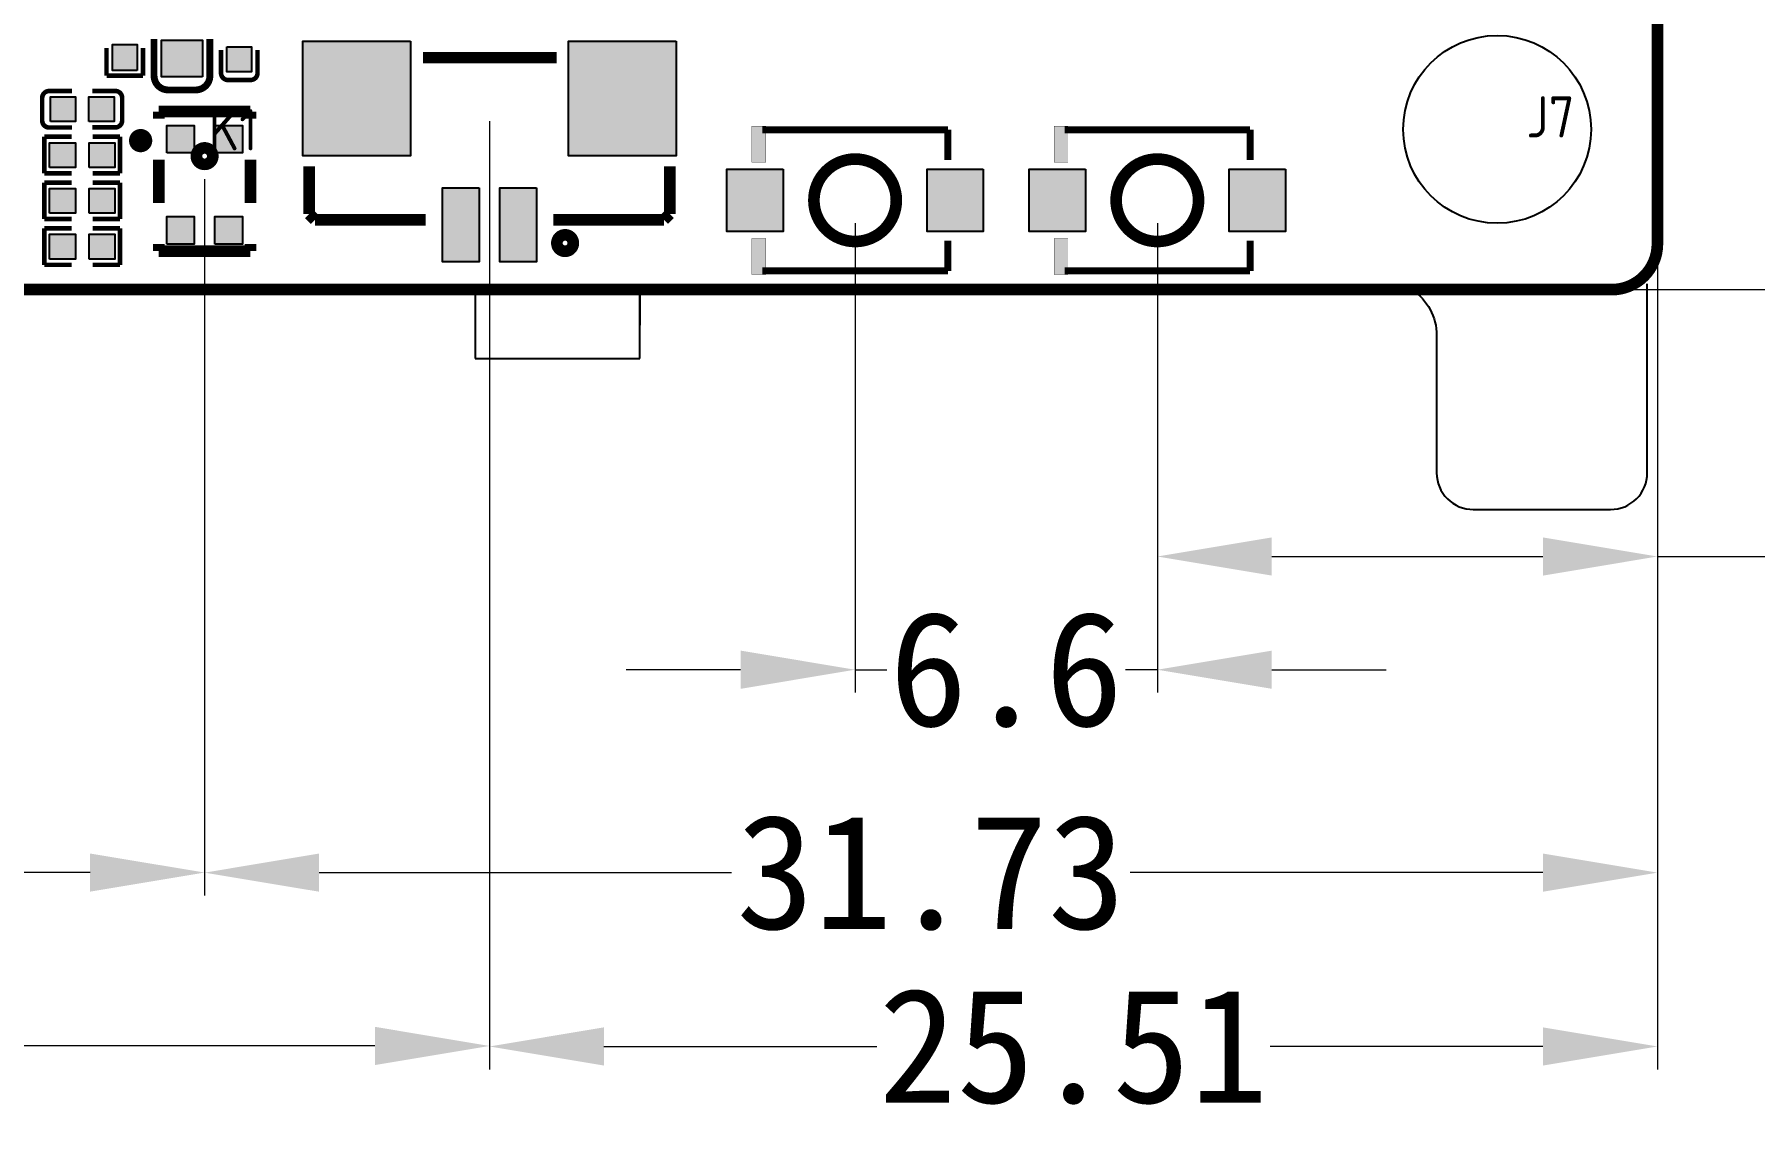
# Model space of a CAD drawing. Header units: millimetres. Extents: x 3623 to 6062, y 1175 to 2021.
# Drawn here: x 5640.07 to 5677.63, y 1778.54 to 1802.28 of the extents above; entities that cross this region are included whole.
import ezdxf

# ---------------------------------------------------------------- set-up
doc = ezdxf.new("R2010")
doc.units = ezdxf.units.MM
doc.header["$LTSCALE"] = 0.1
for name, color, linetype, true_color in [('Board-Outline-Layer', 6, 'Continuous', 0xff00ff), ('Top-Layer', 1, 'Continuous', 0xff0000), ('Top-Silkscreen-Layer', 7, 'Continuous', 0xffcc00)]:
    doc.layers.add(name, color=color, linetype=linetype, true_color=true_color)
for name, color, linetype in [('FPC', 11, 'Continuous'), ('TOPOVERLAY', 2, 'Continuous'), ('保护膜', 4, 'Continuous')]:
    doc.layers.add(name, color=color, linetype=linetype)
doc.styles.get("Standard").update_dxf_attribs({"font": 'isocp2.shx', "bigfont": 'AllInOneBig.shx'})
doc.styles.add('宋体', font='', dxfattribs={"height": 2.5})
doc.styles.get('宋体').set_extended_font_data('SimSun')
doc.dimstyles.new('DIM', dxfattribs={"dimtxt": 3, "dimasz": 2.5, "dimexe": 0.5, "dimexo": 0.5, "dimgap": 0.1, "dimtad": 0, "dimzin": 12, "dimdsep": 46, "dimtxsty": '宋体', "dimcen": 0, "dimclrd": 3, "dimclre": 3, "dimclrt": 3, "dimadec": 0, "dimazin": 0, "dimtfac": 0.8, "dimtmove": 0, "dimatfit": 3, "dimfxl": 1, "dimtolj": 1, "dimtzin": 0, "dimlwd": 20, "dimlwe": 20, "dimarcsym": 0})

# ---------------------------------------------------------------- blocks, each defined once
blk = doc.blocks.new('*D341')
at = {"color": 3, "lineweight": 20, "transparency": 16777216}
for p, q in [((5599.246, 1800.379), (5599.246, 1779.69)), ((5650.006, 1800.379), (5650.006, 1779.69)), ((5601.746, 1780.19), (5620.253, 1780.19)), ((5647.506, 1780.19), (5629, 1780.19))]:
    blk.add_line(p, q, dxfattribs=at)
at = {"color": 3, "transparency": 16777216}
for points in [[(5601.746, 1780.607), (5601.746, 1779.773), (5599.246, 1780.19)], [(5647.506, 1780.607), (5647.506, 1779.773), (5650.006, 1780.19)]]:
    blk.add_solid(points, dxfattribs=at)
at = {"layer": 'Defpoints', "color": 0, "transparency": 16777216}
for p in [(5599.246, 1800.879), (5650.006, 1800.879), (5650.006, 1780.19)]:
    blk.add_point(p, dxfattribs=at)
at = {"color": 3, "transparency": 16777216, "insert": (5624.626, 1780.19), "char_height": 2.5, "attachment_point": 5, "style": '宋体'}
blk.add_mtext('\\A1;50.76', dxfattribs=at)
blk = doc.blocks.new('*D342')
at = {"color": 3, "lineweight": 20, "transparency": 16777216}
for p, q in [((5606.165, 1799.119), (5606.165, 1783.476)), ((5643.785, 1799.119), (5643.785, 1783.476)), ((5608.665, 1783.976), (5620.622, 1783.976)), ((5641.285, 1783.976), (5629.328, 1783.976))]:
    blk.add_line(p, q, dxfattribs=at)
at = {"color": 3, "transparency": 16777216}
for points in [[(5608.665, 1784.392), (5608.665, 1783.559), (5606.165, 1783.976)], [(5641.285, 1784.392), (5641.285, 1783.559), (5643.785, 1783.976)]]:
    blk.add_solid(points, dxfattribs=at)
at = {"layer": 'Defpoints', "color": 0, "transparency": 16777216}
for p in [(5606.165, 1799.619), (5643.785, 1799.619), (5643.785, 1783.976)]:
    blk.add_point(p, dxfattribs=at)
at = {"color": 3, "transparency": 16777216, "insert": (5624.975, 1783.976), "char_height": 2.5, "attachment_point": 5, "style": '宋体'}
blk.add_mtext('\\A1;37.62', dxfattribs=at)
blk = doc.blocks.new('*D343')
at = {"color": 3, "lineweight": 20, "transparency": 16777216}
for p, q in [((5657.991, 1798.155), (5657.991, 1787.905)), ((5664.591, 1798.155), (5664.591, 1787.905)), ((5655.491, 1788.405), (5652.991, 1788.405)), ((5657.991, 1788.405), (5658.684, 1788.405)), ((5664.591, 1788.405), (5663.898, 1788.405)), ((5667.091, 1788.405), (5669.591, 1788.405))]:
    blk.add_line(p, q, dxfattribs=at)
at = {"color": 3, "transparency": 16777216}
for points in [[(5655.491, 1788.822), (5655.491, 1787.988), (5657.991, 1788.405)], [(5667.091, 1788.822), (5667.091, 1787.988), (5664.591, 1788.405)]]:
    blk.add_solid(points, dxfattribs=at)
at = {"layer": 'Defpoints', "color": 0, "transparency": 16777216}
for p in [(5657.991, 1798.655), (5664.591, 1798.655), (5664.591, 1788.405)]:
    blk.add_point(p, dxfattribs=at)
at = {"color": 3, "transparency": 16777216, "insert": (5661.291, 1788.405), "char_height": 2.5, "attachment_point": 5, "rotation": 0.0002, "style": '宋体'}
blk.add_mtext('\\A1;6.6', dxfattribs=at)
blk = doc.blocks.new('*D344')
at = {"color": 3, "lineweight": 20, "transparency": 16777216}
for p, q in [((5664.591, 1798.155), (5664.591, 1790.377)), ((5675.512, 1798.155), (5675.512, 1790.377)), ((5667.091, 1790.877), (5673.012, 1790.877)), ((5675.512, 1790.877), (5678.343, 1790.877))]:
    blk.add_line(p, q, dxfattribs=at)
at = {"color": 3, "transparency": 16777216}
for points in [[(5667.091, 1791.294), (5667.091, 1790.46), (5664.591, 1790.877)], [(5673.012, 1791.294), (5673.012, 1790.46), (5675.512, 1790.877)]]:
    blk.add_solid(points, dxfattribs=at)
at = {"layer": 'Defpoints', "color": 0, "transparency": 16777216}
for p in [(5664.591, 1798.655), (5675.512, 1798.655), (5675.512, 1790.877)]:
    blk.add_point(p, dxfattribs=at)
at = {"color": 3, "transparency": 16777216, "insert": (5682.598, 1790.877), "char_height": 2.5, "attachment_point": 5, "style": '宋体'}
blk.add_mtext('\\A1;10.92', dxfattribs=at)
blk = doc.blocks.new('*D345')
at = {"color": 3, "lineweight": 20, "transparency": 16777216}
for p, q in [((5650.006, 1800.379), (5650.006, 1779.679)), ((5675.512, 1800.379), (5675.512, 1779.679)), ((5652.506, 1780.179), (5658.462, 1780.179)), ((5673.012, 1780.179), (5667.056, 1780.179))]:
    blk.add_line(p, q, dxfattribs=at)
at = {"color": 3, "transparency": 16777216}
for points in [[(5652.506, 1780.596), (5652.506, 1779.762), (5650.006, 1780.179)], [(5673.012, 1780.596), (5673.012, 1779.762), (5675.512, 1780.179)]]:
    blk.add_solid(points, dxfattribs=at)
at = {"layer": 'Defpoints', "color": 0, "transparency": 16777216}
for p in [(5650.006, 1800.879), (5675.512, 1800.879), (5675.512, 1780.179)]:
    blk.add_point(p, dxfattribs=at)
at = {"color": 3, "transparency": 16777216, "insert": (5662.759, 1780.179), "char_height": 2.5, "attachment_point": 5, "style": '宋体'}
blk.add_mtext('\\A1;25.51', dxfattribs=at)
blk = doc.blocks.new('*D346')
at = {"color": 3, "lineweight": 20, "transparency": 16777216}
for p, q in [((5643.785, 1799.119), (5643.785, 1783.474)), ((5675.512, 1799.119), (5675.512, 1783.474)), ((5646.285, 1783.974), (5655.295, 1783.974)), ((5673.012, 1783.974), (5664.001, 1783.974))]:
    blk.add_line(p, q, dxfattribs=at)
at = {"color": 3, "transparency": 16777216}
for points in [[(5646.285, 1784.391), (5646.285, 1783.558), (5643.785, 1783.974)], [(5673.012, 1784.391), (5673.012, 1783.558), (5675.512, 1783.974)]]:
    blk.add_solid(points, dxfattribs=at)
at = {"layer": 'Defpoints', "color": 0, "transparency": 16777216}
for p in [(5643.785, 1799.619), (5675.512, 1799.619), (5675.512, 1783.974)]:
    blk.add_point(p, dxfattribs=at)
at = {"color": 3, "transparency": 16777216, "insert": (5659.648, 1783.974), "char_height": 2.5, "attachment_point": 5, "style": '宋体'}
blk.add_mtext('\\A1;31.73', dxfattribs=at)
blk = doc.blocks.new('*D353')
at = {"color": 3, "lineweight": 20, "transparency": 16777216}
for p, q in [((5674.807, 1863.905), (5689.943, 1863.905)), ((5689.443, 1861.405), (5689.443, 1833.784)), ((5689.443, 1799.204), (5689.443, 1826.825)), ((5674.807, 1796.704), (5689.943, 1796.704))]:
    blk.add_line(p, q, dxfattribs=at)
at = {"color": 3, "transparency": 16777216}
for points in [[(5689.026, 1861.405), (5689.859, 1861.405), (5689.443, 1863.905)], [(5689.026, 1799.204), (5689.859, 1799.204), (5689.443, 1796.704)]]:
    blk.add_solid(points, dxfattribs=at)
at = {"layer": 'Defpoints', "color": 0, "transparency": 16777216}
for p in [(5674.307, 1863.905), (5674.307, 1796.704), (5689.443, 1796.704)]:
    blk.add_point(p, dxfattribs=at)
at = {"color": 3, "transparency": 16777216, "insert": (5689.443, 1830.304), "char_height": 2.5, "attachment_point": 5, "rotation": 90, "style": '宋体'}
blk.add_mtext('\\A1;67.2', dxfattribs=at)

msp = doc.modelspace()

# ---------------------------------------------------------------- hatches: boundary and pattern name
at = {"layer": 'Top-Layer'}
for points in [[(5642.312, 1801.489), (5641.772, 1801.489), (5641.772, 1802.054), (5642.312, 1802.054)], [(5643.742, 1801.354), (5642.842, 1801.354), (5642.842, 1802.154), (5643.742, 1802.154)], [(5648.281, 1802.129), (5648.281, 1799.629), (5645.931, 1799.629), (5645.931, 1802.129)], [(5654.081, 1802.129), (5654.081, 1799.629), (5651.731, 1799.629), (5651.731, 1802.129)], [(5644.272, 1802.009), (5644.812, 1802.009), (5644.812, 1801.459), (5644.272, 1801.459)], [(5640.416, 1800.373), (5640.416, 1800.913), (5640.966, 1800.913), (5640.966, 1800.373)], [(5641.257, 1800.373), (5641.257, 1800.913), (5641.807, 1800.913), (5641.807, 1800.373)], [(5642.96, 1799.689), (5642.96, 1800.289), (5643.56, 1800.289), (5643.56, 1799.689)], [(5644.01, 1799.689), (5644.01, 1800.289), (5644.61, 1800.289), (5644.61, 1799.689)], [(5640.396, 1799.373), (5640.396, 1799.913), (5640.962, 1799.913), (5640.962, 1799.373)], [(5641.262, 1799.373), (5641.262, 1799.913), (5641.827, 1799.913), (5641.827, 1799.373)], [(5656.421, 1799.335), (5656.421, 1797.975), (5655.191, 1797.975), (5655.191, 1799.335)], [(5660.791, 1799.335), (5660.791, 1797.975), (5659.561, 1797.975), (5659.561, 1799.335)], [(5663.021, 1799.335), (5663.021, 1797.975), (5661.791, 1797.975), (5661.791, 1799.335)], [(5667.391, 1799.335), (5667.391, 1797.975), (5666.161, 1797.975), (5666.161, 1799.335)], [(5640.396, 1798.373), (5640.396, 1798.913), (5640.962, 1798.913), (5640.962, 1798.373)], [(5641.262, 1798.373), (5641.262, 1798.913), (5641.827, 1798.913), (5641.827, 1798.373)], [(5649.782, 1798.929), (5649.782, 1797.309), (5648.982, 1797.309), (5648.982, 1798.929)], [(5651.031, 1798.929), (5651.031, 1797.309), (5650.231, 1797.309), (5650.231, 1798.929)], [(5642.96, 1797.699), (5642.96, 1798.299), (5643.56, 1798.299), (5643.56, 1797.699)], [(5644.01, 1797.699), (5644.01, 1798.299), (5644.61, 1798.299), (5644.61, 1797.699)], [(5640.396, 1797.373), (5640.396, 1797.913), (5640.962, 1797.913), (5640.962, 1797.373)], [(5641.262, 1797.373), (5641.262, 1797.913), (5641.827, 1797.913), (5641.827, 1797.373)]]:
    msp.add_hatch(color=256, dxfattribs=at).paths.add_polyline_path(points)
at = {"layer": 'Top-Silkscreen-Layer'}
for points in [[(5656.041, 1800.272), (5656.041, 1799.487), (5655.736, 1799.487), (5655.736, 1800.272)], [(5662.641, 1800.272), (5662.641, 1799.487), (5662.336, 1799.487), (5662.336, 1800.272)], [(5656.041, 1797.037), (5655.736, 1797.037), (5655.736, 1797.822), (5656.041, 1797.822)], [(5662.641, 1797.037), (5662.336, 1797.037), (5662.336, 1797.822), (5662.641, 1797.822)]]:
    msp.add_hatch(color=256, dxfattribs=at).paths.add_polyline_path(points)

# ---------------------------------------------------------------- linework, layer by layer
at = {"layer": 'Board-Outline-Layer', "const_width": 0.254}
for points in [[(5675.512, 1862.905), (5675.512, 1797.704)], [(5595.376, 1796.704), (5674.512, 1796.704)]]:
    msp.add_lwpolyline(points, dxfattribs=at)
msp.add_lwpolyline([(5675.512, 1797.704, -0.414), (5674.512, 1796.704)], format="xyb", dxfattribs=at)
at = {"layer": 'Board-Outline-Layer'}
msp.add_circle((5672.012, 1800.204), 2.05, dxfattribs=at)
at = {"layer": 'FPC'}
for p, q in [((5649.693, 1796.704), (5649.693, 1795.928)), ((5649.693, 1796.704), (5649.693, 1795.204)), ((5653.293, 1796.704), (5653.293, 1795.928)), ((5653.293, 1795.204), (5653.293, 1796.704)), ((5649.693, 1795.204), (5653.293, 1795.204))]:
    msp.add_line(p, q, dxfattribs=at)
at = {"layer": 'Top-Layer'}
for points in [[(5642.312, 1801.489), (5641.772, 1801.489), (5641.772, 1802.054), (5642.312, 1802.054)], [(5643.742, 1801.354), (5642.842, 1801.354), (5642.842, 1802.154), (5643.742, 1802.154)], [(5648.281, 1802.129), (5648.281, 1799.629), (5645.931, 1799.629), (5645.931, 1802.129)], [(5654.081, 1802.129), (5654.081, 1799.629), (5651.731, 1799.629), (5651.731, 1802.129)], [(5644.272, 1802.009), (5644.812, 1802.009), (5644.812, 1801.459), (5644.272, 1801.459)], [(5640.416, 1800.373), (5640.416, 1800.913), (5640.966, 1800.913), (5640.966, 1800.373)], [(5641.257, 1800.373), (5641.257, 1800.913), (5641.807, 1800.913), (5641.807, 1800.373)], [(5642.96, 1799.689), (5642.96, 1800.289), (5643.56, 1800.289), (5643.56, 1799.689)], [(5644.01, 1799.689), (5644.01, 1800.289), (5644.61, 1800.289), (5644.61, 1799.689)], [(5640.396, 1799.373), (5640.396, 1799.913), (5640.962, 1799.913), (5640.962, 1799.373)], [(5641.262, 1799.373), (5641.262, 1799.913), (5641.827, 1799.913), (5641.827, 1799.373)], [(5656.421, 1799.335), (5656.421, 1797.975), (5655.191, 1797.975), (5655.191, 1799.335)], [(5660.791, 1799.335), (5660.791, 1797.975), (5659.561, 1797.975), (5659.561, 1799.335)], [(5663.021, 1799.335), (5663.021, 1797.975), (5661.791, 1797.975), (5661.791, 1799.335)], [(5667.391, 1799.335), (5667.391, 1797.975), (5666.161, 1797.975), (5666.161, 1799.335)], [(5640.396, 1798.373), (5640.396, 1798.913), (5640.962, 1798.913), (5640.962, 1798.373)], [(5641.262, 1798.373), (5641.262, 1798.913), (5641.827, 1798.913), (5641.827, 1798.373)], [(5649.782, 1798.929), (5649.782, 1797.309), (5648.982, 1797.309), (5648.982, 1798.929)], [(5651.031, 1798.929), (5651.031, 1797.309), (5650.231, 1797.309), (5650.231, 1798.929)], [(5642.96, 1797.699), (5642.96, 1798.299), (5643.56, 1798.299), (5643.56, 1797.699)], [(5644.01, 1797.699), (5644.01, 1798.299), (5644.61, 1798.299), (5644.61, 1797.699)], [(5640.396, 1797.373), (5640.396, 1797.913), (5640.962, 1797.913), (5640.962, 1797.373)], [(5641.262, 1797.373), (5641.262, 1797.913), (5641.827, 1797.913), (5641.827, 1797.373)]]:
    msp.add_lwpolyline(points, close=True, dxfattribs=at)
at = {"layer": 'Top-Silkscreen-Layer'}
for points, const_width in [([(5642.681, 1802.174), (5642.681, 1801.374)], 0.15), ([(5642.681, 1802.174), (5642.681, 1801.374)], 0.15), ([(5643.901, 1802.174), (5643.901, 1801.374)], 0.15), ([(5643.901, 1802.174), (5643.901, 1801.374)], 0.15), ([(5641.643, 1801.978), (5641.643, 1801.378)], 0.1), ([(5641.643, 1801.978), (5641.643, 1801.378)], 0.1), ([(5642.44, 1801.978), (5642.44, 1801.378)], 0.1), ([(5642.44, 1801.978), (5642.44, 1801.378)], 0.1), ([(5644.144, 1801.433), (5644.144, 1801.933)], 0.1), ([(5644.144, 1801.433), (5644.144, 1801.933)], 0.1), ([(5644.941, 1801.433), (5644.941, 1801.933)], 0.1), ([(5644.941, 1801.433), (5644.941, 1801.933)], 0.1), ([(5651.476, 1801.769), (5648.555, 1801.769)], 0.254), ([(5651.476, 1801.769), (5648.555, 1801.769)], 0.254), ([(5641.643, 1801.378), (5642.44, 1801.378)], 0.1), ([(5641.643, 1801.378), (5642.44, 1801.378)], 0.1), ([(5644.789, 1801.281), (5644.296, 1801.281)], 0.1), ([(5644.789, 1801.281), (5644.296, 1801.281)], 0.1), ([(5640.238, 1800.888), (5640.238, 1800.396)], 0.1), ([(5640.238, 1800.888), (5640.238, 1800.396)], 0.1), ([(5640.89, 1801.041), (5640.39, 1801.041)], 0.1), ([(5640.89, 1801.041), (5640.39, 1801.041)], 0.1), ([(5641.833, 1801.043), (5641.333, 1801.043)], 0.1), ([(5641.833, 1801.043), (5641.333, 1801.043)], 0.1), ([(5641.985, 1800.891), (5641.985, 1800.398)], 0.1), ([(5641.985, 1800.891), (5641.985, 1800.398)], 0.1), ([(5642.991, 1801.064), (5643.591, 1801.064)], 0.15), ([(5642.991, 1801.064), (5643.591, 1801.064)], 0.15), ([(5642.785, 1800.593), (5642.785, 1800.439)], 0.254), ([(5642.785, 1800.593), (5644.785, 1800.593)], 0.254), ([(5642.785, 1800.593), (5642.785, 1800.439)], 0.254), ([(5642.785, 1800.593), (5644.785, 1800.593)], 0.254), ([(5644.785, 1800.593), (5644.785, 1800.439)], 0.254), ([(5644.785, 1800.593), (5644.785, 1800.439)], 0.254), ([(5640.89, 1800.244), (5640.39, 1800.244)], 0.1), ([(5640.89, 1800.244), (5640.39, 1800.244)], 0.1), ([(5641.833, 1800.246), (5641.333, 1800.246)], 0.1), ([(5641.833, 1800.246), (5641.333, 1800.246)], 0.1), ([(5655.965, 1800.196), (5660.017, 1800.196)], 0.152), ([(5655.965, 1800.196), (5660.017, 1800.196)], 0.152), ([(5660.017, 1800.196), (5660.017, 1799.538)], 0.152), ([(5660.017, 1800.196), (5660.017, 1799.538)], 0.152), ([(5662.565, 1800.196), (5666.617, 1800.196)], 0.152), ([(5662.565, 1800.196), (5666.617, 1800.196)], 0.152), ([(5666.617, 1800.196), (5666.617, 1799.538)], 0.152), ([(5666.617, 1800.196), (5666.617, 1799.538)], 0.152), ([(5640.285, 1800.042), (5640.285, 1799.245)], 0.1), ([(5640.885, 1800.042), (5640.285, 1800.042)], 0.1), ([(5640.285, 1800.042), (5640.285, 1799.245)], 0.1), ([(5640.885, 1800.042), (5640.285, 1800.042)], 0.1), ([(5641.338, 1800.042), (5641.938, 1800.042)], 0.1), ([(5641.338, 1800.042), (5641.938, 1800.042)], 0.1), ([(5641.938, 1800.042), (5641.938, 1799.245)], 0.1), ([(5641.938, 1800.042), (5641.938, 1799.245)], 0.1), ([(5642.785, 1799.54), (5642.785, 1798.599)], 0.254), ([(5642.785, 1799.54), (5642.785, 1798.599)], 0.254), ([(5644.785, 1799.54), (5644.785, 1798.599)], 0.254), ([(5644.785, 1799.54), (5644.785, 1798.599)], 0.254), ([(5646.069, 1798.356), (5646.069, 1799.398)], 0.254), ([(5646.069, 1798.356), (5646.069, 1799.398)], 0.254), ([(5653.943, 1798.356), (5653.943, 1799.398)], 0.254), ([(5653.943, 1798.356), (5653.943, 1799.398)], 0.254), ([(5640.885, 1799.245), (5640.285, 1799.245)], 0.1), ([(5640.885, 1799.245), (5640.285, 1799.245)], 0.1), ([(5640.285, 1799.042), (5640.285, 1798.245)], 0.1), ([(5640.885, 1799.042), (5640.285, 1799.042)], 0.1), ([(5640.285, 1799.042), (5640.285, 1798.245)], 0.1), ([(5640.885, 1799.042), (5640.285, 1799.042)], 0.1), ([(5641.338, 1799.245), (5641.938, 1799.245)], 0.1), ([(5641.338, 1799.245), (5641.938, 1799.245)], 0.1), ([(5641.338, 1799.042), (5641.938, 1799.042)], 0.1), ([(5641.338, 1799.042), (5641.938, 1799.042)], 0.1), ([(5641.938, 1799.042), (5641.938, 1798.245)], 0.1), ([(5641.938, 1799.042), (5641.938, 1798.245)], 0.1), ([(5640.885, 1798.245), (5640.285, 1798.245)], 0.1), ([(5640.885, 1798.245), (5640.285, 1798.245)], 0.1), ([(5641.338, 1798.245), (5641.938, 1798.245)], 0.1), ([(5641.338, 1798.245), (5641.938, 1798.245)], 0.1), ([(5646.196, 1798.229), (5646.069, 1798.356)], 0.254), ([(5646.196, 1798.229), (5646.069, 1798.356)], 0.254), ([(5648.609, 1798.229), (5646.196, 1798.229)], 0.254), ([(5648.609, 1798.229), (5646.196, 1798.229)], 0.254), ([(5651.403, 1798.229), (5653.816, 1798.229)], 0.254), ([(5651.403, 1798.229), (5653.816, 1798.229)], 0.254), ([(5653.816, 1798.229), (5653.943, 1798.356)], 0.254), ([(5653.816, 1798.229), (5653.943, 1798.356)], 0.254), ([(5640.285, 1798.042), (5640.285, 1797.245)], 0.1), ([(5640.885, 1798.042), (5640.285, 1798.042)], 0.1), ([(5640.285, 1798.042), (5640.285, 1797.245)], 0.1), ([(5640.885, 1798.042), (5640.285, 1798.042)], 0.1), ([(5641.338, 1798.042), (5641.938, 1798.042)], 0.1), ([(5641.338, 1798.042), (5641.938, 1798.042)], 0.1), ([(5641.938, 1798.042), (5641.938, 1797.245)], 0.1), ([(5641.938, 1798.042), (5641.938, 1797.245)], 0.1), ([(5642.784, 1797.7), (5642.784, 1797.545)], 0.254), ([(5642.784, 1797.7), (5642.784, 1797.545)], 0.254), ([(5642.784, 1797.545), (5644.786, 1797.545)], 0.254), ([(5642.784, 1797.545), (5644.786, 1797.545)], 0.254), ([(5644.785, 1797.7), (5644.785, 1797.545)], 0.254), ([(5644.785, 1797.7), (5644.785, 1797.545)], 0.254), ([(5660.017, 1797.114), (5660.017, 1797.772)], 0.152), ([(5660.017, 1797.114), (5660.017, 1797.772)], 0.152), ([(5666.617, 1797.114), (5666.617, 1797.772)], 0.152), ([(5666.617, 1797.114), (5666.617, 1797.772)], 0.152), ([(5640.885, 1797.245), (5640.285, 1797.245)], 0.1), ([(5640.885, 1797.245), (5640.285, 1797.245)], 0.1), ([(5641.338, 1797.245), (5641.938, 1797.245)], 0.1), ([(5641.338, 1797.245), (5641.938, 1797.245)], 0.1), ([(5655.965, 1797.114), (5660.017, 1797.114)], 0.152), ([(5655.965, 1797.114), (5660.017, 1797.114)], 0.152), ([(5662.565, 1797.114), (5666.617, 1797.114)], 0.152), ([(5662.565, 1797.114), (5666.617, 1797.114)], 0.152)]:
    msp.add_lwpolyline(points, dxfattribs=dict(at, const_width=const_width))
for points, const_width in [([(5642.991, 1801.064, -0.414), (5642.681, 1801.374)], 0.15), ([(5642.991, 1801.064, -0.414), (5642.681, 1801.374)], 0.15), ([(5643.901, 1801.374, -0.414), (5643.591, 1801.064)], 0.15), ([(5643.901, 1801.374, -0.414), (5643.591, 1801.064)], 0.15), ([(5644.296, 1801.281, -0.414), (5644.144, 1801.433)], 0.1), ([(5644.296, 1801.281, -0.414), (5644.144, 1801.433)], 0.1), ([(5644.941, 1801.433, -0.414), (5644.789, 1801.281)], 0.1), ([(5644.941, 1801.433, -0.414), (5644.789, 1801.281)], 0.1), ([(5640.238, 1800.888, -0.414), (5640.39, 1801.041)], 0.1), ([(5640.238, 1800.888, -0.414), (5640.39, 1801.041)], 0.1), ([(5641.833, 1801.043, -0.414), (5641.985, 1800.891)], 0.1), ([(5641.833, 1801.043, -0.414), (5641.985, 1800.891)], 0.1), ([(5640.39, 1800.244, -0.414), (5640.238, 1800.396)], 0.1), ([(5640.39, 1800.244, -0.414), (5640.238, 1800.396)], 0.1), ([(5641.985, 1800.398, -0.414), (5641.833, 1800.246)], 0.1), ([(5641.985, 1800.398, -0.414), (5641.833, 1800.246)], 0.1), ([(5643.605, 1799.619, 1), (5643.964, 1799.619), (5643.964, 1799.619, 1), (5643.605, 1799.619)], 0.254), ([(5643.605, 1799.619, 1), (5643.964, 1799.619), (5643.964, 1799.619, 1), (5643.605, 1799.619)], 0.254), ([(5657.091, 1798.655, 1), (5658.891, 1798.655), (5658.891, 1798.655, 1), (5657.091, 1798.655)], 0.254), ([(5657.091, 1798.655, 1), (5658.891, 1798.655), (5658.891, 1798.655, 1), (5657.091, 1798.655)], 0.254), ([(5663.691, 1798.655, 1), (5665.491, 1798.655), (5665.491, 1798.655, 1), (5663.691, 1798.655)], 0.254), ([(5663.691, 1798.655, 1), (5665.491, 1798.655), (5665.491, 1798.655, 1), (5663.691, 1798.655)], 0.254), ([(5651.478, 1797.721, 1), (5651.837, 1797.721), (5651.837, 1797.721, 1), (5651.478, 1797.721)], 0.254), ([(5651.478, 1797.721, 1), (5651.837, 1797.721), (5651.837, 1797.721, 1), (5651.478, 1797.721)], 0.254)]:
    msp.add_lwpolyline(points, format="xyb", dxfattribs=dict(at, const_width=const_width))
at = {"layer": 'Top-Silkscreen-Layer', "const_width": 0.254}
msp.add_lwpolyline([(5642.261, 1799.958, 1), (5642.515, 1799.958, 1)], format="xyb", close=True, dxfattribs=at)
msp.add_lwpolyline([(5642.261, 1799.958, 1), (5642.515, 1799.958, 1)], format="xyb", close=True, dxfattribs=at)
at = {"layer": 'Top-Silkscreen-Layer', "const_width": 0.00508}
for points in [[(5656.041, 1800.272), (5656.041, 1799.487), (5655.736, 1799.487), (5655.736, 1800.272)], [(5662.641, 1800.272), (5662.641, 1799.487), (5662.336, 1799.487), (5662.336, 1800.272)], [(5656.041, 1797.037), (5655.736, 1797.037), (5655.736, 1797.822), (5656.041, 1797.822)], [(5662.641, 1797.037), (5662.336, 1797.037), (5662.336, 1797.822), (5662.641, 1797.822)]]:
    msp.add_lwpolyline(points, close=True, dxfattribs=at)
at = {"layer": '保护膜', "color": 1}
msp.add_lwpolyline([(5670.155, 1796.704, -0.251381), (5670.691, 1795.704), (5670.691, 1792.704, 0.414214), (5671.491, 1791.904), (5674.491, 1791.904, 0.414214), (5675.291, 1792.704), (5675.291, 1796.83)], format="xyb", dxfattribs=at)

# ---------------------------------------------------------------- texts
at = {"layer": 'TOPOVERLAY'}
for s, p in [('J7', (5672.649, 1800.026)), ('K1', (5643.873, 1799.744))]:
    msp.add_text(s, height=0.9, dxfattribs=at).set_placement(p)

# ---------------------------------------------------------------- dimensions: what is measured, and where the dimension line sits
for base, p1, p2, angle, picture, middle, dimtype in [((5689.443, 1796.704), (5674.307, 1863.905), (5674.307, 1796.704), 90, '*D353', (5689.443, 1830.304), 160), ((5664.591, 1788.405), (5657.991, 1798.655), (5664.591, 1798.655), 0.0002, '*D343', (5661.291, 1788.405), 161)]:
    dim = msp.add_linear_dim(base=base, p1=p1, p2=p2, angle=angle, dimstyle='DIM', override={"dimtxt": 2.5, "dimtfillclr": 2})
    dim.commit()
    dim.dimension.update_dxf_attribs({"geometry": picture, "text_midpoint": middle, "dimtype": dimtype})
for base, p1, p2, picture, middle in [((5650.006, 1780.19), (5599.246, 1800.879), (5650.006, 1800.879), '*D341', (5624.626, 1780.19)), ((5643.785, 1783.976), (5606.165, 1799.619), (5643.785, 1799.619), '*D342', (5624.975, 1783.976))]:
    dim = msp.add_linear_dim(base=base, p1=p1, p2=p2, dimstyle='DIM', override={"dimtxt": 2.5, "dimtfillclr": 2})
    dim.commit()
    dim.dimension.update_dxf_attribs({"geometry": picture, "text_midpoint": middle})
for base, p1, p2, picture, middle in [((5675.512, 1780.179), (5650.006, 1800.879), (5675.512, 1800.879), '*D345', (5662.759, 1780.179)), ((5675.512, 1783.974), (5643.785, 1799.619), (5675.512, 1799.619), '*D346', (5659.648, 1783.974)), ((5675.512, 1790.877), (5664.591, 1798.655), (5675.512, 1798.655), '*D344', (5682.598, 1790.877))]:
    dim = msp.add_linear_dim(base=base, p1=p1, p2=p2, dimstyle='DIM', override={"dimtxt": 2.5, "dimtfillclr": 2})
    dim.commit()
    dim.dimension.update_dxf_attribs({"geometry": picture, "text_midpoint": middle, "dimtype": 160})

doc.saveas('drawing.dxf')
